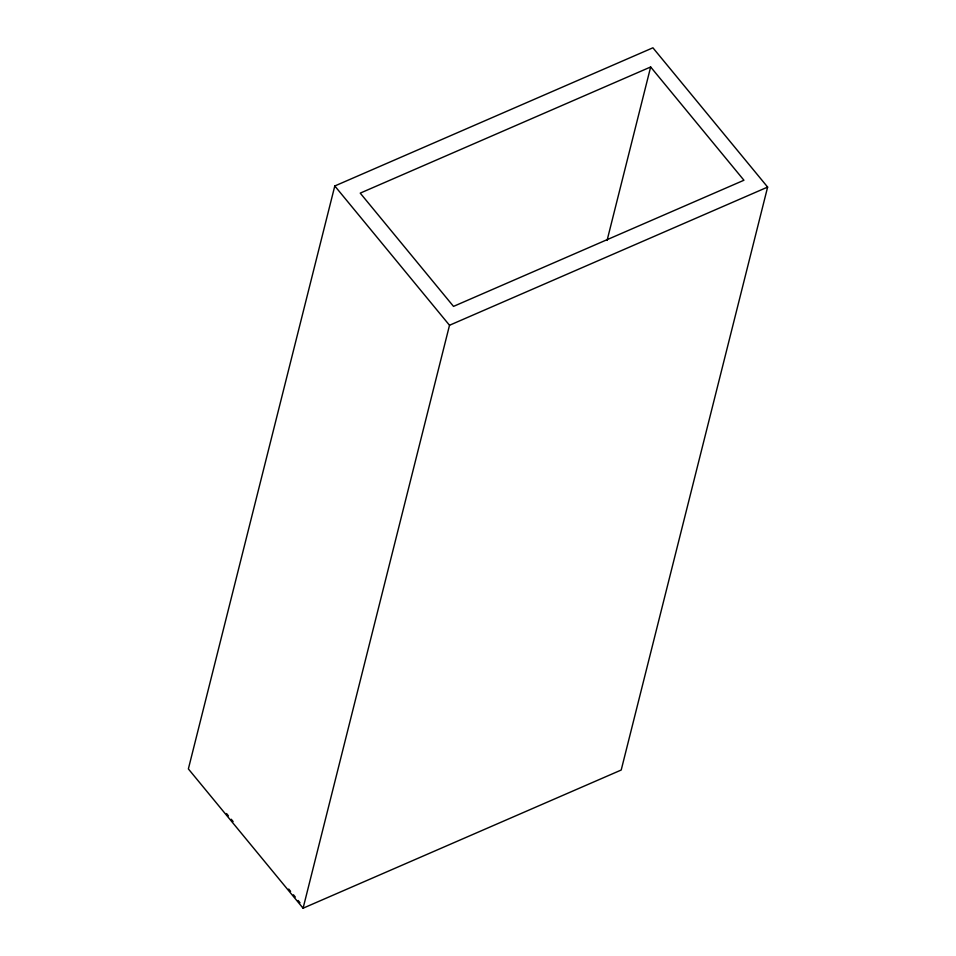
<?xml version="1.0" encoding="UTF-8"?>
<svg xmlns="http://www.w3.org/2000/svg" width="956" height="956" viewBox="0 0 956 956"><rect width="100%" height="100%" fill="white"/><g stroke="black" fill="none" stroke-linecap="round" stroke-linejoin="round"><path stroke-width="1.43" d="M334.791 185.978L188.368 768.911L303.088 908.2L621.209 770.022L767.632 187.089L652.912 47.8L334.791 185.978L449.511 325.267L303.088 908.2M607.084 240.422L650.654 66.98L743.935 180.242L453.514 306.386L360.233 193.124L650.654 66.98M449.511 325.267L767.632 187.089M226.524 813.532L228.412 815.827M231.244 819.256L233.121 821.551M288.712 889.044L290.6 891.339M293.432 894.768L295.308 897.051M298.141 900.48L300.017 902.775"/></g></svg>
